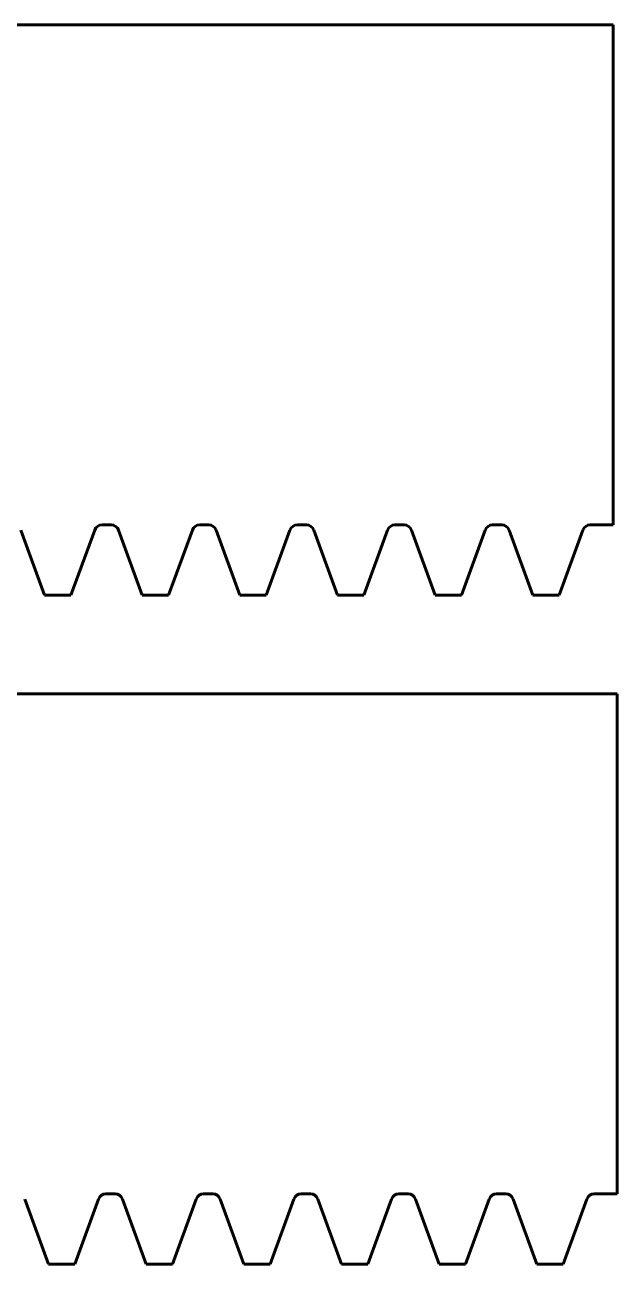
# Model space of a CAD drawing. Header units: millimetres. Extents: x 139 to 362, y 314 to 492.
# Drawn here: x 303.16 to 322.1, y 368.88 to 408.53 of the extents above; entities that cross this region are included whole.
import ezdxf

# ---------------------------------------------------------------- set-up
doc = ezdxf.new("R2010")
doc.units = ezdxf.units.MM
doc.layers.add('Default', color=7, linetype='Continuous')
doc.layers.add('RACK_COUNTER_BAC', color=7, linetype='Continuous')

# ---------------------------------------------------------------- blocks, each defined once
blk = doc.blocks.new('SE2')
at = {"layer": 'RACK_COUNTER_BAC', "color": 7, "linetype": 'Continuous', "lineweight": 60}
for p, q in [((139.31, 408.531), (321.977, 408.531)), ((321.977, 408.531), (321.977, 392.531)), ((305.919, 392.531), (305.627, 392.531)), ((309.042, 392.531), (308.75, 392.531)), ((312.165, 392.531), (311.873, 392.531)), ((315.288, 392.531), (314.996, 392.531)), ((318.411, 392.531), (318.119, 392.531)), ((321.977, 392.531), (321.241, 392.531)), ((303.791, 390.281), (303.031, 392.366)), ((305.392, 392.366), (304.633, 390.281)), ((306.913, 390.281), (306.154, 392.366)), ((308.515, 392.366), (307.756, 390.281)), ((310.036, 390.281), (309.277, 392.366)), ((311.638, 392.366), (310.879, 390.281)), ((313.159, 390.281), (312.4, 392.366)), ((314.761, 392.366), (314.002, 390.281)), ((316.282, 390.281), (315.523, 392.366)), ((317.884, 392.366), (317.125, 390.281)), ((319.405, 390.281), (318.645, 392.366)), ((321.006, 392.366), (320.247, 390.281)), ((304.633, 390.281), (303.791, 390.281)), ((307.756, 390.281), (306.913, 390.281)), ((310.879, 390.281), (310.036, 390.281)), ((314.002, 390.281), (313.159, 390.281)), ((317.125, 390.281), (316.282, 390.281)), ((320.247, 390.281), (319.405, 390.281))]:
    blk.add_line(p, q, dxfattribs=at)
for centre, start, end in [((305.627, 392.281), 90, 160), ((305.919, 392.281), 20, 90), ((308.75, 392.281), 90, 160), ((309.042, 392.281), 20, 90), ((311.873, 392.281), 90, 160), ((312.165, 392.281), 20, 90), ((314.996, 392.281), 90, 160), ((315.288, 392.281), 20, 90), ((318.119, 392.281), 90, 160), ((318.411, 392.281), 20, 90), ((321.241, 392.281), 90, 160)]:
    blk.add_arc(centre, 0.25, start, end, dxfattribs=at)
blk = doc.blocks.new('SE16')
at = {"layer": 'RACK_COUNTER_BAC', "color": 7, "linetype": 'Continuous', "lineweight": 60}
for p, q in [((139.436, 387.133), (322.103, 387.133)), ((322.103, 387.133), (322.103, 371.133)), ((306.045, 371.133), (305.753, 371.133)), ((309.168, 371.133), (308.876, 371.133)), ((312.29, 371.133), (311.998, 371.133)), ((315.413, 371.133), (315.121, 371.133)), ((318.536, 371.133), (318.244, 371.133)), ((322.103, 371.133), (321.367, 371.133)), ((303.916, 368.883), (303.157, 370.969)), ((305.518, 370.969), (304.759, 368.883)), ((307.039, 368.883), (306.28, 370.969)), ((308.641, 370.969), (307.882, 368.883)), ((310.162, 368.883), (309.403, 370.969)), ((311.764, 370.969), (311.004, 368.883)), ((313.284, 368.883), (312.525, 370.969)), ((314.886, 370.969), (314.127, 368.883)), ((316.407, 368.883), (315.648, 370.969)), ((318.009, 370.969), (317.25, 368.883)), ((319.53, 368.883), (318.771, 370.969)), ((321.132, 370.969), (320.373, 368.883)), ((304.759, 368.883), (303.916, 368.883)), ((307.882, 368.883), (307.039, 368.883)), ((311.004, 368.883), (310.162, 368.883)), ((314.127, 368.883), (313.284, 368.883)), ((317.25, 368.883), (316.407, 368.883)), ((320.373, 368.883), (319.53, 368.883))]:
    blk.add_line(p, q, dxfattribs=at)
for centre, start, end in [((305.753, 370.883), 90, 160), ((306.045, 370.883), 20, 90), ((308.876, 370.883), 90, 160), ((309.168, 370.883), 20, 90), ((311.998, 370.883), 90, 160), ((312.29, 370.883), 20, 90), ((315.121, 370.883), 90, 160), ((315.413, 370.883), 20, 90), ((318.244, 370.883), 90, 160), ((318.536, 370.883), 20, 90), ((321.367, 370.883), 90, 160)]:
    blk.add_arc(centre, 0.25, start, end, dxfattribs=at)

msp = doc.modelspace()

# ---------------------------------------------------------------- block references
at = {"layer": 'Default'}
for name in ['SE2', 'SE16']:
    msp.add_blockref(name, (0, 0), dxfattribs=at)

doc.saveas('drawing.dxf')
